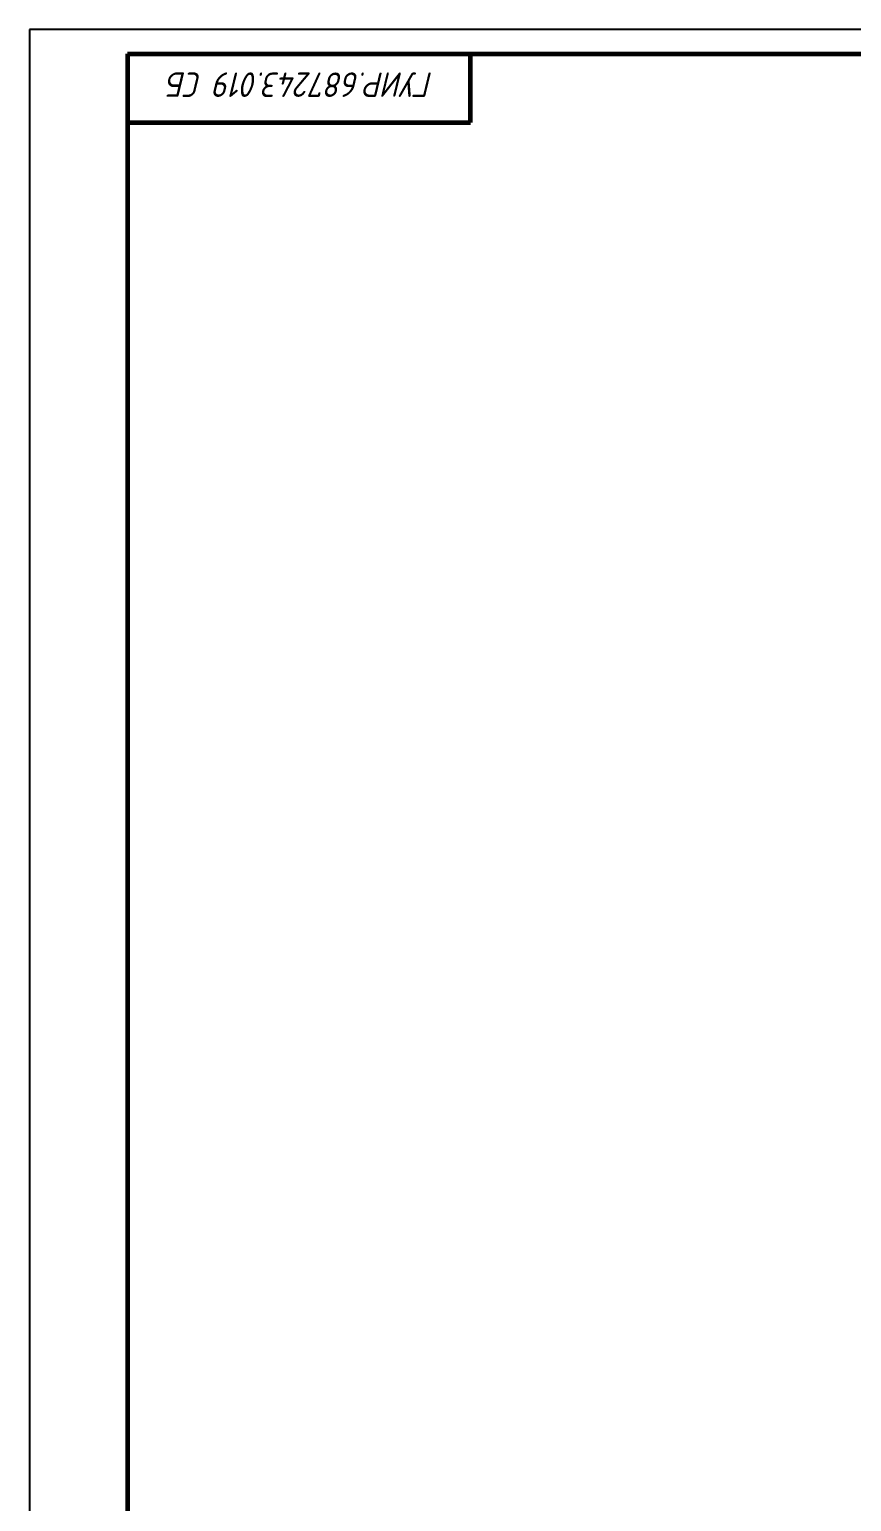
# Model space of a CAD drawing. Header units: millimetres. Extents: x 784 to 1625, y -303 to 291.
# Drawn here: x 783.9 to 951.6, y -10 to 290.5 of the extents above; entities that cross this region are included whole.
import ezdxf

# ---------------------------------------------------------------- set-up
doc = ezdxf.new("R2010")
doc.units = ezdxf.units.MM
doc.header["$LTSCALE"] = 0.5
doc.layers.get('0').update_dxf_attribs({"lineweight": 60})
doc.layers.get('Defpoints').update_dxf_attribs({"color": 5})
doc.styles.get("Standard").update_dxf_attribs({"font": 'isocpeui.ttf', "width": 0.9})

msp = doc.modelspace()

# ---------------------------------------------------------------- linework, layer by layer
for p, q in [((803.86, 285.52), (803.86, 285.52)), ((803.86, 285.52), (803.86, -298.48)), ((803.86, 285.52), (1619.86, 285.52)), ((873.86, 271.52), (873.86, 285.52)), ((803.86, 271.52), (873.86, 271.52))]:
    msp.add_line(p, q)
at = {"layer": 'Defpoints'}
for p, q in [((1624.86, 290.52), (783.86, 290.52)), ((783.86, 290.52), (783.86, -303.48))]:
    msp.add_line(p, q, dxfattribs=at)

# ---------------------------------------------------------------- texts
at = {"insert": (839.31, 279.25), "char_height": 5, "width": 93.4033, "attachment_point": 5, "rotation": 180}
msp.add_mtext('ГУИР.687243.019 СБ', dxfattribs=at)

doc.saveas('drawing.dxf')
